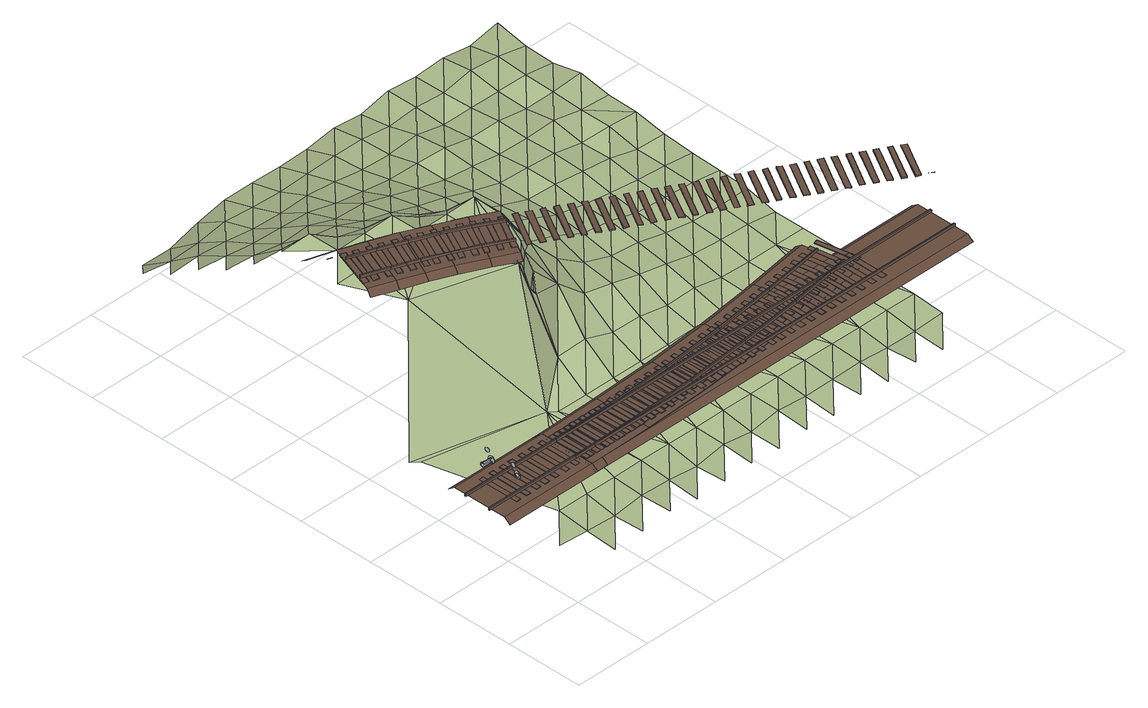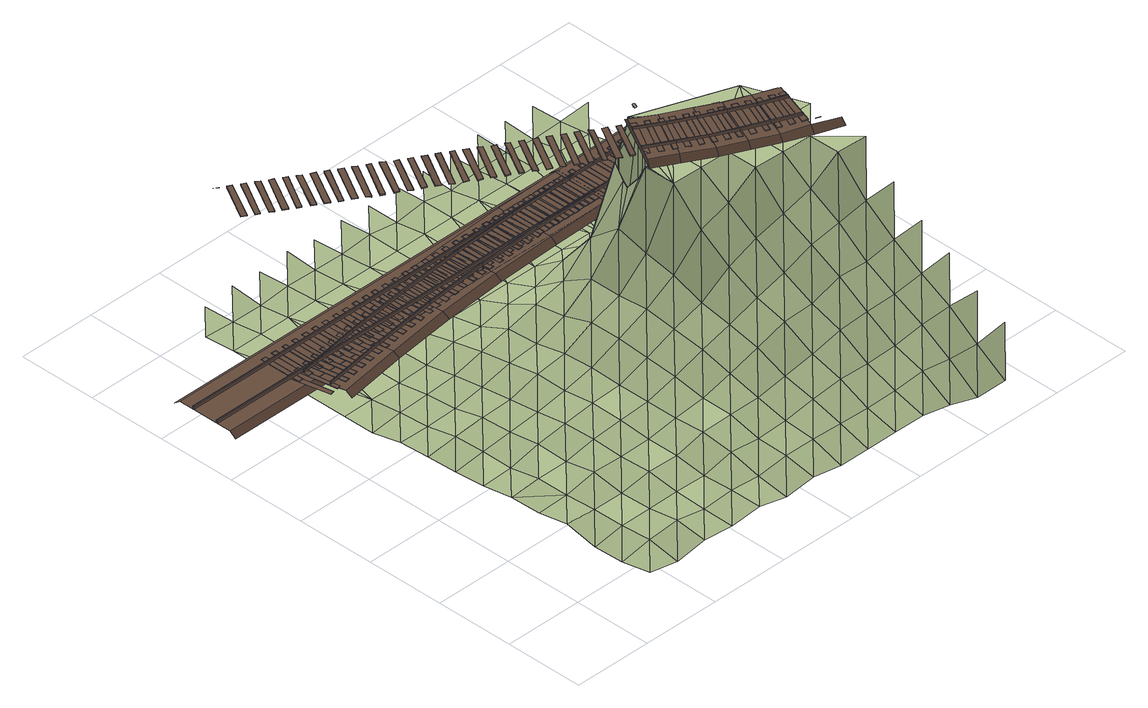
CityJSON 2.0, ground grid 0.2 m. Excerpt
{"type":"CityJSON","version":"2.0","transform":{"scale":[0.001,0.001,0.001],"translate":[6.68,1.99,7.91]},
"CityObjects":{
"object1":{"type":"GenericCityObject","attributes":{"function":"OTHERS"},"geometry":[{"type":"MultiSurface","lod":"3","boundaries":[[[0,1,2,3,4,5,6,7,8,9,10,11]],[[12,13,14,15,16,17,18,19,20,21,22,23]],[[24,25,26]],[[25,27,26]],[[28,25,24]],[[25,29,27]],[[30,31,32,33,34,35,36,37,38,39,40,41]],[[29,42,43,44,45,46,47,48,28,24,26,27]],[[48,25,28]],[[25,42,29]],[[47,25,48]],[[25,43,42]],[[47,46,25]],[[44,43,25]],[[46,45,25]],[[45,44,25]],[[49,50,51,52]],[[53,54,55,56]],[[54,57,58,55]],[[59,49,52,60]],[[61,62,63,64,65,66,67,68,69,70,71,72]],[[73,74,75,76,77,78,79,68,80,81,82,72]],[[57,83,84,58]],[[85,59,60,86]],[[83,87,88,84]],[[87,85,86,88]],[[89,90,91]],[[90,92,91]],[[93,90,89]],[[90,94,92]],[[94,95,96,97,98,99,100,101,93,89,91,92]],[[52,51,102,103,104,56,55,58,84,88,86,60]],[[101,90,93]],[[90,95,94]],[[100,90,101]],[[90,96,95]],[[100,99,90]],[[97,96,90]],[[99,98,90]],[[98,97,90]]]}]},
"terrain1":{"type":"TINRelief","geometry":[{"type":"CompositeSurface","lod":"3","boundaries":[[[105,106,107]],[[108,107,109]],[[110,105,107]],[[108,110,107]],[[111,108,112]],[[113,110,108]],[[114,115,105]],[[114,116,115]],[[113,108,111]],[[117,118,119]],[[114,105,110]],[[119,116,114]],[[120,118,117]],[[121,111,122]],[[123,117,119]],[[124,113,111]],[[114,110,113]],[[125,120,126]],[[127,123,119]],[[126,128,125]],[[121,124,111]],[[129,120,117]],[[130,127,119]],[[131,132,128]],[[129,117,123]],[[124,114,113]],[[133,126,120]],[[134,121,135]],[[130,119,114]],[[131,136,137]],[[129,133,120]],[[126,138,128]],[[139,124,121]],[[140,123,127]],[[141,142,136]],[[138,126,133]],[[134,139,121]],[[143,131,128]],[[144,114,124]],[[130,145,127]],[[145,140,127]],[[146,129,123]],[[139,144,124]],[[147,148,141]],[[138,143,128]],[[149,136,131]],[[146,123,140]],[[150,133,129]],[[151,134,152]],[[153,154,145]],[[130,153,145]],[[154,155,145]],[[147,156,157]],[[158,154,153]],[[154,159,155]],[[154,158,159]],[[160,153,130]],[[149,131,143]],[[161,145,155]],[[162,153,160]],[[160,130,162]],[[163,141,136]],[[164,153,162]],[[162,130,164]],[[146,150,129]],[[153,165,158]],[[159,161,155]],[[166,153,164]],[[130,166,164]],[[167,138,133]],[[168,139,134]],[[139,169,144]],[[165,153,166]],[[170,114,144]],[[130,114,170]],[[145,171,140]],[[172,145,161]],[[149,163,136]],[[173,147,141]],[[174,159,158]],[[167,133,150]],[[151,168,134]],[[166,175,165]],[[176,143,138]],[[170,166,130]],[[174,158,165]],[[171,145,172]],[[161,159,174]],[[177,146,140]],[[175,166,178]],[[169,170,144]],[[163,173,141]],[[179,156,147]],[[176,138,167]],[[166,170,178]],[[175,174,165]],[[180,172,161]],[[181,149,143]],[[182,175,178]],[[171,177,140]],[[183,150,146]],[[184,169,139]],[[185,151,186]],[[161,174,180]],[[179,147,173]],[[168,184,139]],[[187,172,180]],[[176,181,143]],[[188,163,149]],[[177,183,146]],[[180,174,187]],[[189,174,175]],[[175,182,190]],[[191,167,150]],[[192,168,151]],[[189,187,174]],[[193,171,172]],[[172,187,193]],[[188,149,181]],[[182,178,194]],[[190,189,175]],[[195,170,169]],[[196,173,163]],[[197,187,189]],[[191,150,183]],[[192,151,185]],[[178,170,194]],[[190,182,198]],[[199,176,167]],[[193,187,197]],[[200,177,171]],[[184,195,169]],[[188,196,163]],[[201,197,189]],[[194,198,182]],[[202,179,173]],[[197,203,204]],[[199,167,191]],[[205,204,206]],[[197,201,203]],[[193,197,204]],[[190,198,207]],[[190,201,189]],[[204,203,206]],[[208,181,176]],[[193,200,171]],[[193,204,205]],[[203,190,207]],[[190,203,201]],[[209,183,177]],[[210,184,168]],[[211,185,212]],[[202,173,196]],[[194,170,195]],[[192,210,168]],[[199,208,176]],[[213,207,198]],[[206,213,205]],[[214,188,181]],[[203,213,206]],[[200,209,177]],[[207,213,203]],[[215,191,183]],[[216,192,185]],[[198,194,213]],[[217,193,205]],[[208,214,181]],[[218,195,184]],[[219,196,188]],[[215,183,209]],[[211,216,185]],[[220,199,191]],[[217,205,213]],[[221,200,193]],[[218,184,210]],[[214,219,188]],[[222,202,196]],[[194,195,223]],[[215,220,191]],[[224,208,199]],[[221,193,217]],[[225,209,200]],[[226,210,192]],[[227,211,228]],[[219,222,196]],[[223,195,218]],[[226,192,216]],[[213,194,229]],[[224,199,220]],[[230,214,208]],[[221,225,200]],[[231,215,209]],[[232,216,211]],[[223,229,194]],[[233,217,213]],[[224,230,208]],[[234,218,210]],[[235,219,214]],[[231,209,225]],[[227,232,211]],[[236,220,215]],[[233,213,229]],[[237,221,217]],[[232,226,216]],[[226,234,210]],[[235,214,230]],[[238,222,219]],[[239,223,218]],[[236,215,231]],[[240,224,220]],[[233,237,217]],[[241,227,242]],[[243,225,221]],[[235,238,219]],[[239,218,234]],[[244,229,223]],[[236,240,220]],[[245,230,224]],[[243,221,237]],[[246,232,227]],[[247,231,225]],[[248,226,232]],[[244,223,239]],[[249,233,229]],[[240,245,224]],[[250,234,226]],[[251,235,230]],[[246,227,241]],[[243,247,225]],[[252,236,231]],[[244,249,229]],[[246,248,232]],[[253,237,233]],[[250,226,248]],[[245,251,230]],[[254,238,235]],[[255,239,234]],[[252,231,247]],[[256,240,236]],[[253,233,249]],[[257,241,258]],[[259,243,237]],[[254,235,251]],[[250,255,234]],[[260,244,239]],[[256,236,252]],[[245,240,261]],[[253,259,237]],[[262,246,241]],[[263,247,243]],[[264,248,246]],[[260,239,255]],[[265,249,244]],[[256,261,240]],[[266,250,248]],[[267,251,245]],[[257,262,241]],[[263,243,259]],[[268,252,247]],[[260,265,244]],[[262,264,246]],[[269,253,249]],[[264,266,248]],[[267,245,261]],[[270,255,250]],[[271,254,251]],[[263,268,247]],[[272,256,252]],[[269,249,265]],[[273,257,274]],[[275,259,253]],[[270,250,266]],[[267,271,251]],[[276,260,255]],[[272,252,268]],[[277,261,256]],[[275,253,269]],[[278,262,257]],[[279,263,259]],[[280,264,262]],[[270,276,255]],[[281,265,260]],[[277,256,272]],[[282,266,264]],[[283,267,261]],[[278,257,273]],[[275,279,259]],[[284,268,263]],[[281,260,276]],[[278,280,262]],[[285,269,265]],[[280,282,264]],[[277,283,261]],[[286,270,266]],[[287,271,267]],[[284,263,279]],[[288,272,268]],[[281,285,265]],[[289,273,290]],[[291,275,269]],[[286,266,282]],[[287,267,283]],[[292,276,270]],[[284,288,268]],[[293,277,272]],[[291,269,285]],[[294,278,273]],[[295,279,275]],[[292,270,286]],[[296,281,276]],[[278,297,280]],[[293,272,288]],[[297,282,280]],[[298,283,277]],[[289,294,273]],[[295,275,291]],[[299,284,279]],[[292,296,276]],[[300,285,281]],[[293,298,277]],[[301,286,282]],[[302,287,283]],[[295,299,279]],[[303,288,284]],[[300,281,296]],[[304,291,285]],[[305,289,306]],[[297,301,282]],[[302,283,298]],[[307,292,286]],[[308,278,294]],[[303,284,299]],[[308,297,278]],[[309,293,288]],[[300,304,285]],[[310,295,291]],[[311,294,289]],[[307,286,301]],[[312,296,292]],[[303,309,288]],[[313,298,293]],[[310,291,304]],[[305,311,289]],[[314,299,295]],[[312,292,307]],[[315,300,296]],[[313,293,309]],[[316,301,297]],[[311,308,294]],[[317,302,298]],[[310,314,295]],[[318,303,299]],[[312,315,296]],[[319,304,300]],[[308,316,297]],[[313,317,298]],[[320,307,301]],[[318,299,314]],[[321,309,303]],[[319,300,315]],[[322,310,304]],[[316,320,301]],[[323,312,307]],[[321,303,318]],[[324,313,309]],[[322,304,319]],[[311,325,308]],[[326,314,310]],[[320,323,307]],[[327,315,312]],[[321,324,309]],[[328,317,313]],[[329,316,308]],[[322,326,310]],[[330,318,314]],[[327,312,323]],[[331,319,315]],[[328,313,324]],[[329,308,325]],[[332,320,316]],[[326,330,314]],[[333,321,318]],[[327,331,315]],[[334,322,319]],[[329,332,316]],[[335,323,320]],[[333,318,330]],[[336,324,321]],[[331,334,319]],[[326,322,337]],[[332,335,320]],[[338,327,323]],[[333,336,321]],[[339,328,324]],[[337,322,334]],[[340,330,326]],[[335,338,323]],[[341,331,327]],[[336,339,324]],[[337,340,326]],[[342,333,330]],[[341,327,338]],[[343,334,331]],[[340,342,330]],[[344,336,333]],[[343,337,334]],[[341,343,331]],[[342,344,333]],[[345,339,336]],[[346,340,337]],[[337,343,347]],[[345,336,344]],[[346,337,347]],[[348,342,340]],[[346,348,340]],[[349,344,342]],[[348,349,342]],[[350,345,344]],[[349,350,344]]]}]},
"railway1":{"type":"Railway","attributes":{"function":"1855"},"geometry":[{"type":"MultiSurface","lod":"3","boundaries":[[[351,352,353,354]],[[353,355,356,354]],[[352,357,355,353]],[[358,359,360,361]],[[357,362,356,355]],[[363,358,361,364]],[[360,365,364,361]],[[359,366,365,360]],[[367,368,369,370]],[[371,372,373,374]],[[366,363,364,365]],[[375,367,370,376]],[[377,378,379,380]],[[381,380,379,382]],[[382,383,384,381]],[[369,385,376,370]],[[368,386,385,369]],[[387,374,373,388]],[[389,390,391,392]],[[393,394,395,396]],[[397,396,395,398]],[[386,375,376,385]],[[398,399,400,397]],[[401,389,392,402]],[[391,403,402,392]],[[390,404,403,391]],[[405,406,387,388]],[[407,408,409,410]],[[404,401,402,403]],[[411,407,410,412]],[[409,413,412,410]],[[408,414,413,409]],[[415,416,417,418]],[[414,411,412,413]],[[419,415,418,420]],[[417,421,420,418]],[[416,422,421,417]],[[423,424,425,426]],[[422,419,420,421]],[[427,423,426,428]],[[425,429,428,426]],[[424,430,429,425]],[[431,432,433,434]],[[435,436,437,438]],[[439,440,441,442]],[[430,427,428,429]],[[373,388,405,372]],[[443,439,442,444]],[[440,445,446,441]],[[441,447,444,442]],[[440,448,447,441]],[[449,440,441,450]],[[446,451,450,441]],[[452,453,454,455]],[[448,443,444,447]],[[445,456,451,446]],[[457,452,455,458]],[[453,459,460,454]],[[456,449,450,451]],[[454,461,458,455]],[[453,462,461,454]],[[463,453,454,464]],[[460,465,464,454]],[[466,467,468,469]],[[462,457,458,461]],[[459,470,465,460]],[[432,431,471,472]],[[473,466,469,474]],[[467,475,476,468]],[[470,463,464,465]],[[468,477,474,469]],[[478,479,480,481]],[[482,478,481,483]],[[484,482,483,485]],[[467,486,477,468]],[[487,467,468,488]],[[433,432,472,489]],[[476,490,488,468]],[[491,492,493,494]],[[486,473,474,477]],[[475,495,490,476]],[[496,497,498,499]],[[500,496,499,501]],[[502,500,501,503]],[[504,491,494,505]],[[492,506,507,493]],[[495,487,488,490]],[[493,508,505,494]],[[434,433,489,509]],[[492,510,508,493]],[[511,492,493,512]],[[507,513,512,493]],[[514,515,516,517]],[[510,504,505,508]],[[506,518,513,507]],[[519,514,517,520]],[[521,522,523,524]],[[518,511,512,513]],[[516,525,520,517]],[[515,526,525,516]],[[527,521,524,528]],[[523,529,528,524]],[[530,531,532,533]],[[526,519,520,525]],[[522,534,529,523]],[[535,530,533,536]],[[537,538,539,540]],[[532,541,536,533]],[[534,527,528,529]],[[531,542,541,532]],[[543,537,540,544]],[[539,545,544,540]],[[546,547,548,549]],[[542,535,536,541]],[[538,550,545,539]],[[551,546,549,552]],[[553,554,555,556]],[[548,557,552,549]],[[550,543,544,545]],[[547,558,557,548]],[[559,553,556,560]],[[558,551,552,557]],[[561,562,563,564]],[[555,565,560,556]],[[554,566,565,555]],[[567,561,564,568]],[[569,570,571,572]],[[563,573,568,564]],[[566,559,560,565]],[[562,574,573,563]],[[575,569,572,576]],[[574,567,568,573]],[[571,577,576,572]],[[578,579,580,581]],[[570,582,577,571]],[[472,471,583,584]],[[585,578,581,586]],[[587,588,589,590]],[[580,591,586,581]],[[582,575,576,577]],[[481,480,592,593]],[[483,481,593,594]],[[485,483,594,595]],[[579,596,591,580]],[[597,587,590,598]],[[489,472,584,599]],[[596,585,586,591]],[[589,600,598,590]],[[601,602,603,604]],[[588,605,600,589]],[[499,498,606,607]],[[501,499,607,608]],[[503,501,608,609]],[[610,601,604,611]],[[612,613,614,615]],[[603,616,611,604]],[[605,597,598,600]],[[509,489,599,617]],[[602,618,616,603]],[[619,612,615,620]],[[618,610,611,616]],[[614,621,620,615]],[[622,623,624,625]],[[613,626,621,614]],[[627,622,625,628]],[[629,630,631,632]],[[624,633,628,625]],[[626,619,620,621]],[[623,634,633,624]],[[635,629,632,636]],[[634,627,628,633]],[[631,637,636,632]],[[638,639,640,641]],[[630,642,637,631]],[[643,638,641,644]],[[645,646,647,648]],[[640,649,644,641]],[[642,635,636,637]],[[639,650,649,640]],[[651,645,648,652]],[[650,643,644,649]],[[647,653,652,648]],[[654,655,656,657]],[[658,654,657,659]],[[646,660,653,647]],[[656,661,659,657]],[[662,663,664,665]],[[660,651,652,653]],[[655,666,661,656]],[[667,662,665,668]],[[666,658,659,661]],[[664,669,668,665]],[[670,671,672,673]],[[663,674,669,664]],[[675,670,673,676]],[[672,677,676,673]],[[678,679,680,681]],[[674,667,668,669]],[[671,682,677,672]],[[683,678,681,684]],[[682,675,676,677]],[[680,685,684,681]],[[686,687,688,689]],[[679,690,685,680]],[[584,583,691,692]],[[693,686,689,694]],[[688,695,694,689]],[[696,697,698,699]],[[593,592,700,701]],[[594,593,701,702]],[[595,594,702,703]],[[690,683,684,685]],[[687,704,695,688]],[[599,584,692,705]],[[706,696,699,707]],[[704,693,694,695]],[[698,708,707,699]],[[607,606,709,710]],[[608,607,710,711]],[[609,608,711,712]],[[713,714,715,716]],[[697,717,708,698]],[[718,713,716,719]],[[617,599,705,720]],[[721,722,723,724]],[[715,725,719,716]],[[717,706,707,708]],[[714,726,725,715]],[[727,721,724,728]],[[726,718,719,725]],[[723,729,728,724]],[[730,731,732,733]],[[722,734,729,723]],[[735,730,733,736]],[[737,738,739,740]],[[732,741,736,733]],[[734,727,728,729]],[[731,742,741,732]],[[743,737,740,744]],[[742,735,736,741]],[[739,745,744,740]],[[746,747,748,749]],[[738,750,745,739]],[[751,746,749,752]],[[753,754,755,756]],[[748,757,752,749]],[[750,743,744,745]],[[747,758,757,748]],[[759,753,756,760]],[[758,751,752,757]],[[438,761,762,435]],[[755,763,760,756]],[[764,765,766,767]],[[754,768,763,755]],[[769,764,767,770]],[[771,772,773,774]],[[775,776,771,774]],[[777,776,775,778]],[[766,779,770,767]],[[780,781,782,783]],[[768,759,760,763]],[[765,784,779,766]],[[784,769,770,779]],[[762,785,436,435]],[[786,780,783,787]],[[788,789,790,791]],[[792,788,791,793]],[[794,792,793,795]],[[782,796,787,783]],[[797,798,799,800]],[[781,801,796,782]],[[802,797,800,803]],[[804,805,806,807]],[[799,808,803,800]],[[785,809,437,436]],[[801,786,787,796]],[[798,810,808,799]],[[811,804,807,812]],[[810,802,803,808]],[[806,813,812,807]],[[805,814,813,806]],[[815,816,817,818]],[[692,691,819,820]],[[821,815,818,822]],[[823,824,825,826]],[[814,811,812,813]],[[817,827,822,818]],[[701,700,828,829]],[[702,701,829,830]],[[703,702,830,831]],[[832,823,826,833]],[[816,834,827,817]],[[705,692,820,835]],[[834,821,822,827]],[[825,836,833,826]],[[710,709,837,838]],[[711,710,838,839]],[[712,711,839,840]],[[824,841,836,825]],[[842,843,844,845]],[[720,705,835,846]],[[847,842,845,848]],[[849,850,851,852]],[[841,832,833,836]],[[844,853,848,845]],[[854,849,852,855]],[[843,856,853,844]],[[856,847,848,853]],[[851,857,855,852]],[[850,858,857,851]],[[859,860,861,862]],[[863,864,865,866]],[[867,859,862,868]],[[858,854,855,857]],[[861,869,868,862]],[[870,863,866,871]],[[860,872,869,861]],[[872,867,868,869]],[[865,873,871,866]],[[864,874,873,865]],[[875,876,877,878]],[[879,880,881,882]],[[883,875,878,884]],[[874,870,871,873]],[[877,885,884,878]],[[886,879,882,887]],[[876,888,885,877]],[[888,883,884,885]],[[881,889,887,882]],[[880,890,889,881]],[[891,892,893,894]],[[895,891,894,896]],[[897,898,899,900]],[[890,886,887,889]],[[893,901,896,894]],[[892,902,901,893]],[[903,897,900,904]],[[902,895,896,901]],[[899,905,904,900]],[[898,906,905,899]],[[907,908,909,910]],[[911,907,910,912]],[[913,914,915,916]],[[906,903,904,905]],[[909,917,912,910]],[[918,913,916,919]],[[908,920,917,909]],[[920,911,912,917]],[[915,921,919,916]],[[914,922,921,915]],[[923,924,925,926]],[[927,923,926,928]],[[820,819,929,930]],[[931,932,933,934]],[[922,918,919,921]],[[829,828,935,936]],[[830,829,936,937]],[[925,938,928,926]],[[831,830,937,939]],[[835,820,930,940]],[[941,931,934,942]],[[924,943,938,925]],[[943,927,928,938]],[[838,837,944,945]],[[839,838,945,946]],[[840,839,946,947]],[[933,948,942,934]],[[932,949,948,933]],[[846,835,940,950]],[[951,952,953,954]],[[955,956,957,958]],[[959,955,958,960]],[[949,941,942,948]],[[957,961,960,958]],[[962,951,954,963]],[[956,964,961,957]],[[964,959,960,961]],[[953,965,963,954]],[[952,966,965,953]],[[967,968,969,970]],[[971,972,973,974]],[[975,971,974,976]],[[966,962,963,965]],[[973,977,976,974]],[[978,967,970,979]],[[972,980,977,973]],[[980,975,976,977]],[[969,981,979,970]],[[968,982,981,969]],[[983,984,985,986]],[[987,988,989,990]],[[991,987,990,992]],[[982,978,979,981]],[[989,993,992,990]],[[994,983,986,995]],[[988,996,993,989]],[[996,991,992,993]],[[985,997,995,986]],[[984,998,997,985]],[[999,1000,1001,1002]],[[1000,1003,1004,1001]],[[998,994,995,997]],[[1004,1005,1002,1001]],[[1006,999,1002,1005]],[[1003,1006,1005,1004]]]}]},
"railway2":{"type":"Railway","attributes":{"function":"1855"},"geometry":[{"type":"MultiSurface","lod":"3","boundaries":[[[1007,1008,1009,1010]],[[1011,1012,1013,1014]],[[1015,1016,1017,1018]],[[1019,1020,1018,1017]],[[1021,1022,1023,1024]],[[1025,1021,1024,1026]],[[1027,1025,1026,1028]],[[1029,1030,1020,1019]],[[1031,1032,1033,1034]],[[1035,1036,1037,1038]],[[1039,1040,1041,1042]],[[1043,1011,1014,1044]],[[1013,1045,1044,1014]],[[1041,1007,1010,1046]],[[1010,1009,1047,1048]],[[1012,1049,1045,1013]],[[1050,1051,1052,1053]],[[1030,1015,1018,1020]],[[1054,1035,1038,1055]],[[1056,1057,1058,1059]],[[1037,1060,1055,1038]],[[1061,1056,1059,1062]],[[1063,1061,1062,1064]],[[1036,1065,1060,1037]],[[1066,1067,1068,1069]],[[1049,1043,1044,1045]],[[1024,1023,1070,1071]],[[1026,1024,1071,1072]],[[1028,1026,1072,1073]],[[1074,1050,1053,1075]],[[1052,1076,1075,1053]],[[1051,1077,1076,1052]],[[1042,1041,1046,1078]],[[1048,1047,1079,1080]],[[1081,1082,1083,1084]],[[1046,1010,1048,1085]],[[1065,1054,1055,1060]],[[1086,1066,1069,1087]],[[1068,1088,1087,1069]],[[1067,1089,1088,1068]],[[1090,1091,1092,1093]],[[1059,1058,1094,1095]],[[1077,1074,1075,1076]],[[1062,1059,1095,1096]],[[1064,1062,1096,1097]],[[1098,1081,1084,1099]],[[1071,1070,1100,1101]],[[1072,1071,1101,1102]],[[1073,1072,1102,1103]],[[1083,1104,1099,1084]],[[1082,1105,1104,1083]],[[1106,1107,1108,1109]],[[1089,1086,1087,1088]],[[1080,1079,1110,1111]],[[1112,1090,1093,1113]],[[1085,1048,1080,1114]],[[1078,1046,1085,1115]],[[1092,1116,1113,1093]],[[1117,1118,1119,1120]],[[1091,1121,1116,1092]],[[1105,1098,1099,1104]],[[1122,1106,1109,1123]],[[1108,1124,1123,1109]],[[1095,1094,1125,1126]],[[1096,1095,1126,1127]],[[1128,1129,1130,1131]],[[1097,1096,1127,1132]],[[1107,1133,1124,1108]],[[1101,1100,1134,1135]],[[1102,1101,1135,1136]],[[1103,1102,1136,1137]],[[1121,1112,1113,1116]],[[1138,1117,1120,1139]],[[1119,1140,1139,1120]],[[1141,1142,1143,1144]],[[1118,1145,1140,1119]],[[1111,1110,1146,1147]],[[1114,1080,1111,1148]],[[1115,1085,1114,1149]],[[1133,1122,1123,1124]],[[1150,1128,1131,1151]],[[1130,1152,1151,1131]],[[1153,1154,1155,1156]],[[1129,1157,1152,1130]],[[1126,1125,1158,1159]],[[1127,1126,1159,1160]],[[1135,1134,1161,1162]],[[1132,1127,1160,1163]],[[1164,1141,1144,1165]],[[1136,1135,1162,1166]],[[1145,1138,1139,1140]],[[1137,1136,1166,1167]],[[1143,1168,1165,1144]],[[1169,1170,1171,1172]],[[1142,1173,1168,1143]],[[1174,1153,1156,1175]],[[1157,1150,1151,1152]],[[1155,1176,1175,1156]],[[1148,1111,1147,1177]],[[1178,1179,1180,1181]],[[1154,1182,1176,1155]],[[1149,1114,1148,1183]],[[1184,1169,1172,1185]],[[1173,1164,1165,1168]],[[1171,1186,1185,1172]],[[1159,1158,1187,1188]],[[1189,1190,1191,1192]],[[1160,1159,1188,1193]],[[1147,1146,1194,1177]],[[1170,1195,1186,1171]],[[1163,1160,1193,1196]],[[1197,1178,1181,1198]],[[1182,1174,1175,1176]],[[1180,1199,1198,1181]],[[1197,1200,1179,1178]],[[1201,1202,1203,1204]],[[1179,1200,1199,1180]],[[1205,1189,1192,1206]],[[1183,1148,1177,1194]],[[1195,1184,1185,1186]],[[1191,1207,1206,1192]],[[1205,1208,1190,1189]],[[1209,1210,1211,1212]],[[1190,1208,1207,1191]],[[1213,1201,1204,1214]],[[1200,1197,1198,1199]],[[1213,1215,1202,1201]],[[1203,1216,1214,1204]],[[1217,1218,1219,1220]],[[1202,1215,1216,1203]],[[1221,1209,1212,1222]],[[1208,1205,1206,1207]],[[1211,1223,1222,1212]],[[1221,1224,1210,1209]],[[1225,1226,1227,1228]],[[1210,1224,1223,1211]],[[1229,1217,1220,1230]],[[1215,1213,1214,1216]],[[1219,1231,1230,1220]],[[1229,1232,1218,1217]],[[1233,1234,1235,1236]],[[1218,1232,1231,1219]],[[1237,1225,1228,1238]],[[1224,1221,1222,1223]],[[1237,1239,1226,1225]],[[1227,1240,1238,1228]],[[1241,1242,1243,1244]],[[1226,1239,1240,1227]],[[1245,1233,1236,1246]],[[1232,1229,1230,1231]],[[1245,1247,1234,1233]],[[1235,1248,1246,1236]],[[1249,1250,1251,1252]],[[1234,1247,1248,1235]],[[1253,1241,1244,1254]],[[1239,1237,1238,1240]],[[1253,1255,1242,1241]],[[1243,1256,1254,1244]],[[1257,1258,1259,1260]],[[1242,1255,1256,1243]],[[1261,1249,1252,1262]],[[1247,1245,1246,1248]],[[1261,1263,1250,1249]],[[1251,1264,1262,1252]],[[1265,1266,1267,1268]],[[1250,1263,1264,1251]],[[1269,1257,1260,1270]],[[1255,1253,1254,1256]],[[1269,1271,1258,1257]],[[1259,1272,1270,1260]],[[1273,1274,1275,1276]],[[1258,1271,1272,1259]],[[1277,1265,1268,1278]],[[1263,1261,1262,1264]],[[1267,1279,1278,1268]],[[1277,1280,1266,1265]],[[1281,1282,1283,1284]],[[1266,1280,1279,1267]],[[1285,1273,1276,1286]],[[1271,1269,1270,1272]],[[1275,1287,1286,1276]],[[1285,1288,1274,1273]],[[1289,1290,1291,1292]],[[1274,1288,1287,1275]],[[1293,1281,1284,1294]],[[1280,1277,1278,1279]],[[1283,1295,1294,1284]],[[1293,1296,1282,1281]],[[1297,1298,1299,1300]],[[1282,1296,1295,1283]],[[1301,1289,1292,1302]],[[1288,1285,1286,1287]],[[1291,1303,1302,1292]],[[1301,1304,1290,1289]],[[1305,1306,1307,1308]],[[1290,1304,1303,1291]],[[1309,1297,1300,1310]],[[1296,1293,1294,1295]],[[1309,1311,1298,1297]],[[1299,1312,1310,1300]],[[1313,1314,1315,1316]],[[1298,1311,1312,1299]],[[1317,1305,1308,1318]],[[1304,1301,1302,1303]],[[1317,1319,1306,1305]],[[1307,1320,1318,1308]],[[1321,1322,1323,1324]],[[1306,1319,1320,1307]],[[1325,1313,1316,1326]],[[1311,1309,1310,1312]],[[1315,1327,1326,1316]],[[1325,1328,1314,1313]],[[1329,1330,1331,1332]],[[1314,1328,1327,1315]],[[1333,1321,1324,1334]],[[1319,1317,1318,1320]],[[1333,1335,1322,1321]],[[1323,1336,1334,1324]],[[1337,1338,1339,1340]],[[1322,1335,1336,1323]],[[1341,1329,1332,1342]],[[1328,1325,1326,1327]],[[1341,1343,1330,1329]],[[1331,1344,1342,1332]],[[1345,1346,1347,1348]],[[1330,1343,1344,1331]],[[1349,1337,1340,1350]],[[1335,1333,1334,1336]],[[1349,1351,1338,1337]],[[1339,1352,1350,1340]],[[1353,1354,1355,1356]],[[1338,1351,1352,1339]],[[1357,1345,1348,1358]],[[1343,1341,1342,1344]],[[1347,1359,1358,1348]],[[1357,1360,1346,1345]],[[1361,1362,1363,1364]],[[1346,1360,1359,1347]],[[1365,1353,1356,1366]],[[1351,1349,1350,1352]],[[1355,1367,1366,1356]],[[1365,1368,1354,1353]],[[1369,1370,1371,1372]],[[1354,1368,1367,1355]],[[1373,1361,1364,1374]],[[1360,1357,1358,1359]],[[1363,1375,1374,1364]],[[1373,1376,1362,1361]],[[1377,1378,1379,1380]],[[1362,1376,1375,1363]],[[1381,1369,1372,1382]],[[1368,1365,1366,1367]],[[1371,1383,1382,1372]],[[1381,1384,1370,1369]],[[1385,1386,1387,1388]],[[1370,1384,1383,1371]],[[1389,1377,1380,1390]],[[1376,1373,1374,1375]],[[1389,1391,1378,1377]],[[1379,1392,1390,1380]],[[1393,1394,1395,1396]],[[1378,1391,1392,1379]],[[1397,1385,1388,1398]],[[1384,1381,1382,1383]],[[1397,1399,1386,1385]],[[1387,1400,1398,1388]],[[1401,1402,1403,1404]],[[1386,1399,1400,1387]],[[1405,1393,1396,1406]],[[1391,1389,1390,1392]],[[1395,1407,1406,1396]],[[1405,1408,1394,1393]],[[1409,1410,1411,1412]],[[1394,1408,1407,1395]],[[1413,1401,1404,1414]],[[1399,1397,1398,1400]],[[1413,1415,1402,1401]],[[1403,1416,1414,1404]],[[1417,1418,1419,1420]],[[1402,1415,1416,1403]],[[1421,1409,1412,1422]],[[1408,1405,1406,1407]],[[1411,1423,1422,1412]],[[1421,1424,1410,1409]],[[1410,1424,1423,1411]],[[1415,1413,1414,1416]]]}]}
},
"vertices":[
[75,259,191],[75,255,189],[75,254,188],[75,252,185],[75,254,182],[75,255,180],[75,259,179],[75,261,180],[75,263,182],[75,264,185],[75,263,188],[75,261,189],[75,259,189],[75,256,189],[75,255,186],[75,255,185],[75,255,183],[75,256,182],[75,259,180],[75,260,182],[75,263,183],[75,263,185],[75,263,186],[75,260,189],[87,251,148],[89,259,153],[87,250,153],[87,251,157],[87,254,145],[87,254,161],[87,259,157],[87,256,157],[87,255,154],[87,255,153],[87,255,151],[87,256,148],[87,259,148],[87,260,148],[87,263,151],[87,263,153],[87,263,154],[87,260,157],[87,259,163],[87,263,161],[87,267,157],[87,267,153],[87,267,148],[87,263,145],[87,259,144],[62,333,159],[62,331,157],[87,332,157],[87,333,157],[62,331,148],[62,333,147],[87,333,148],[87,332,148],[62,336,148],[87,336,148],[62,336,157],[87,336,157],[75,333,191],[75,331,189],[75,328,188],[75,328,185],[75,328,182],[75,331,180],[75,333,179],[75,336,180],[75,339,182],[75,340,185],[75,339,188],[75,336,189],[75,333,189],[75,332,189],[75,331,186],[75,329,185],[75,331,183],[75,332,180],[75,333,180],[75,337,183],[75,337,185],[75,337,186],[62,339,150],[87,337,151],[62,339,156],[87,337,154],[62,340,153],[87,339,153],[87,325,148],[89,333,153],[87,324,153],[87,325,157],[87,328,145],[87,328,161],[87,333,163],[87,339,161],[87,341,157],[87,343,153],[87,341,148],[87,339,145],[87,333,144],[87,329,154],[87,329,153],[87,329,151],
[120,170,90],[40,90,86],[120,90,80],[200,90,76],[120,9,75],[200,170,90],[280,90,86],[200,9,80],[280,170,90],[342,425,90],[40,489,90],[21,505,90],[120,730,423],[40,730,420],[101,586,423],[120,809,422],[360,90,82],[280,9,88],[200,730,423],[360,170,90],[40,889,420],[120,889,422],[200,650,425],[120,970,340],[200,809,423],[342,505,430],[120,1050,282],[40,970,345],[200,889,371],[440,90,74],[360,9,77],[120,1130,238],[40,1050,288],[200,970,327],[440,170,90],[280,730,426],[120,1210,196],[40,1130,247],[200,1050,269],[360,409,90],[280,650,426],[280,809,426],[120,1289,140],[40,1210,192],[200,1130,228],[280,889,350],[520,90,88],[440,9,80],[335,523,429],[332,538,429],[329,550,429],[120,1369,88],[40,1289,153],[338,526,8],[331,553,8],[348,515,429],[353,591,427],[351,514,423],[200,1210,191],[357,511,414],[373,505,8],[371,504,353],[280,970,314],[520,170,90],[440,409,90],[440,489,145],[360,730,427],[360,650,427],[200,1289,145],[390,656,10],[400,513,8],[280,1050,273],[360,809,379],[399,511,317],[200,1369,88],[386,650,427],[280,1130,225],[409,530,361],[360,889,330],[520,409,90],[600,90,77],[520,9,83],[389,655,427],[280,1210,180],[418,663,10],[460,617,10],[360,970,284],[600,170,90],[440,730,429],[520,570,249],[520,489,148],[280,1289,157],[416,662,427],[443,587,363],[360,1050,247],[440,809,353],[453,643,10],[280,1369,112],[451,642,404],[437,650,429],[440,650,429],[438,648,429],[459,614,368],[360,1130,221],[440,889,300],[600,409,90],[680,90,90],[600,9,77],[520,650,314],[360,1210,177],[440,970,263],[680,170,90],[520,730,294],[600,489,122],[360,1289,150],[440,1050,244],[520,809,279],[360,1369,127],[600,570,180],[440,1130,202],[520,889,250],[680,409,90],[760,90,82],[680,9,83],[600,650,228],[440,1210,180],[520,970,237],[760,170,90],[600,730,228],[680,489,121],[440,1289,148],[520,1050,220],[600,809,234],[440,1369,128],[680,570,163],[520,1130,189],[839,90,84],[760,9,76],[600,889,225],[680,650,175],[520,1210,172],[839,170,90],[600,970,215],[760,409,90],[680,730,201],[760,489,106],[520,1289,151],[600,1050,196],[680,809,202],[520,1369,127],[760,570,143],[600,1130,177],[919,90,86],[839,9,88],[680,889,195],[760,650,148],[600,1210,160],[919,170,90],[680,970,189],[839,409,90],[760,730,164],[839,489,109],[600,1289,154],[680,1050,176],[760,809,170],[839,570,128],[600,1369,128],[680,1130,176],[999,90,79],[919,9,79],[760,889,167],[839,650,140],[680,1210,156],[999,170,90],[760,970,167],[919,409,90],[839,730,154],[919,489,93],[680,1289,154],[760,1050,167],[839,809,153],[919,570,109],[680,1369,141],[760,1130,173],[1079,90,79],[999,9,86],[839,889,164],[919,650,122],[760,1210,164],[1079,170,90],[839,970,163],[919,730,132],[999,489,90],[760,1289,144],[839,1050,156],[919,809,141],[999,570,103],[760,1369,132],[839,1130,156],[919,889,154],[1159,90,83],[1079,9,75],[999,650,109],[1079,489,90],[839,1210,147],[919,970,157],[1159,170,90],[999,730,128],[839,1289,151],[919,1050,154],[999,809,132],[1079,570,100],[839,1369,151],[919,1130,157],[999,889,144],[1079,650,106],[919,1210,148],[999,970,141],[1079,730,122],[919,1289,145],[1159,489,90],[999,1050,157],[1079,809,125],[919,1369,144],[1159,570,90],[999,1130,145],[1079,889,125],[1159,650,108],[999,1210,147],[1079,970,141],[1159,730,112],[999,1289,160],[1079,1050,141],[1159,809,115],[999,1369,150],[1079,1130,145],[1159,889,122],[1079,1210,147],[1159,970,135],[1079,1289,153],[1079,1369,138],[1159,1130,151],[1159,1050,137],[1159,1210,135],[1159,1289,137],[1159,1369,153],
[69,243,102],[81,243,102],[81,243,103],[69,243,103],[81,351,103],[69,351,103],[81,351,102],[98,243,102],[110,243,102],[110,243,103],[98,243,103],[69,351,102],[98,351,102],[98,351,103],[110,351,103],[110,351,102],[127,243,102],[140,243,102],[140,243,103],[127,243,103],[14,208,90],[271,208,90],[271,224,102],[14,224,102],[127,351,102],[127,351,103],[8,260,103],[271,260,103],[271,260,109],[8,260,109],[8,264,109],[271,264,109],[271,264,103],[8,264,103],[140,351,103],[140,351,102],[14,368,102],[271,368,102],[153,243,102],[166,243,102],[166,243,103],[153,243,103],[8,328,103],[271,328,103],[271,328,109],[8,328,109],[8,332,109],[271,332,109],[271,332,103],[8,332,103],[153,351,102],[153,351,103],[166,351,103],[166,351,102],[271,384,90],[14,384,90],[183,243,102],[194,243,102],[194,243,103],[183,243,103],[183,351,102],[183,351,103],[194,351,103],[194,351,102],[213,243,102],[225,243,102],[225,243,103],[213,243,103],[213,351,102],[213,351,103],[225,351,103],[225,351,102],[242,243,102],[254,243,102],[254,243,103],[242,243,103],[242,351,102],[242,351,103],[254,351,103],[254,351,102],[265,208,90],[265,224,102],[262,368,102],[262,384,90],[264,224,102],[264,368,102],[264,384,90],[264,208,90],[274,243,102],[286,243,102],[286,243,103],[274,243,103],[271,351,102],[271,351,103],[297,243,102],[297,243,103],[284,351,103],[284,351,102],[286,351,102],[286,351,103],[297,351,103],[303,243,102],[316,243,102],[316,243,103],[303,243,103],[297,351,102],[302,351,102],[302,351,103],[328,243,102],[328,243,103],[313,351,103],[313,351,102],[316,351,102],[316,351,103],[328,351,103],[332,243,102],[345,243,102],[345,243,103],[332,243,103],[328,351,102],[441,211,90],[441,227,102],[332,352,102],[332,352,103],[357,243,102],[357,243,103],[344,352,103],[259,259,109],[259,259,103],[440,263,103],[440,263,109],[258,263,109],[440,267,109],[258,263,103],[440,267,103],[344,352,102],[345,351,102],[345,351,103],[435,372,102],[357,351,103],[363,243,102],[374,243,102],[374,243,103],[363,243,103],[357,351,102],[257,328,109],[257,328,103],[438,332,103],[438,332,109],[257,332,109],[438,336,109],[257,332,103],[438,336,103],[361,352,102],[361,352,103],[387,243,102],[387,243,103],[373,352,103],[435,388,90],[373,352,102],[374,351,102],[374,351,103],[387,351,103],[393,244,102],[405,244,102],[405,244,103],[393,244,103],[387,351,102],[390,352,102],[390,352,103],[405,243,102],[417,243,102],[417,243,103],[405,243,103],[403,352,103],[403,352,102],[405,351,102],[405,351,103],[417,351,103],[422,244,102],[434,244,102],[434,244,103],[422,244,103],[417,351,102],[419,352,102],[419,352,103],[434,243,102],[446,243,102],[446,243,103],[434,243,103],[432,352,103],[432,352,102],[434,351,102],[434,351,103],[446,351,103],[450,246,102],[462,247,102],[462,247,103],[450,246,103],[446,351,102],[444,353,102],[444,353,103],[464,243,102],[476,243,102],[476,243,103],[464,243,103],[456,355,103],[456,355,102],[464,351,102],[464,351,103],[479,247,102],[491,247,102],[491,247,103],[479,247,103],[476,351,103],[476,351,102],[473,355,102],[473,355,103],[493,243,102],[505,243,102],[505,243,103],[493,243,103],[486,356,103],[486,356,102],[493,351,102],[493,351,103],[505,351,103],[509,248,102],[521,250,102],[521,250,103],[509,248,103],[505,351,102],[616,220,90],[614,236,102],[502,356,102],[502,356,103],[523,243,102],[534,243,102],[534,243,103],[523,243,103],[515,357,103],[611,272,103],[611,272,109],[611,276,109],[611,276,103],[515,357,102],[523,351,102],[523,351,103],[605,380,102],[534,351,103],[537,251,102],[550,251,102],[550,251,103],[537,251,103],[534,351,102],[607,340,103],[607,340,109],[607,344,109],[607,344,103],[533,359,102],[533,359,103],[553,243,102],[565,243,102],[565,243,103],[553,243,103],[544,359,103],[604,396,90],[544,359,102],[553,351,102],[553,351,103],[565,351,103],[568,251,102],[579,252,102],[579,252,103],[568,251,103],[565,351,102],[562,360,102],[562,360,103],[582,243,102],[594,243,102],[594,243,103],[582,243,103],[573,360,103],[573,360,102],[582,351,102],[582,351,103],[594,351,103],[598,254,102],[610,254,102],[610,254,103],[598,254,103],[594,351,102],[592,361,102],[592,361,103],[611,243,102],[624,243,102],[624,243,103],[611,243,103],[604,361,103],[604,361,102],[611,351,102],[611,351,103],[624,351,103],[624,255,102],[637,256,102],[637,256,103],[624,255,103],[616,363,102],[616,363,103],[624,351,102],[627,364,103],[640,243,102],[653,243,102],[653,243,103],[640,243,103],[627,364,102],[640,351,102],[640,351,103],[653,351,103],[653,258,102],[666,259,102],[666,259,103],[653,258,103],[653,351,102],[645,365,102],[645,365,103],[656,367,103],[671,243,102],[683,243,102],[683,243,103],[671,243,103],[656,367,102],[671,351,102],[671,351,103],[683,351,103],[684,260,102],[696,261,102],[696,261,103],[684,260,103],[683,351,102],[789,235,90],[787,251,102],[675,368,102],[675,368,103],[685,368,103],[701,243,102],[713,243,102],[713,243,103],[701,243,103],[784,288,103],[784,288,109],[783,292,109],[783,292,103],[685,368,102],[773,394,102],[701,351,102],[701,351,103],[713,351,103],[777,355,103],[777,355,109],[776,359,109],[776,359,103],[713,263,102],[725,263,102],[725,263,103],[713,263,103],[713,351,102],[704,371,102],[704,371,103],[771,410,90],[730,243,102],[742,243,102],[742,243,103],[730,243,103],[716,372,103],[716,372,102],[730,351,102],[730,351,103],[742,351,103],[743,265,102],[755,267,102],[755,267,103],[743,265,103],[742,351,102],[733,373,102],[733,373,103],[760,243,102],[771,243,102],[771,243,103],[760,243,103],[745,375,103],[745,375,102],[760,351,102],[760,351,103],[771,351,103],[771,268,102],[784,269,102],[784,269,103],[771,268,103],[771,351,102],[762,376,102],[762,376,103],[789,243,102],[800,243,102],[800,243,103],[789,243,103],[775,376,103],[775,376,102],[789,351,102],[789,351,103],[1371,208,90],[1371,224,102],[800,351,103],[800,271,102],[812,272,102],[812,272,103],[800,271,103],[800,351,102],[787,379,102],[787,379,103],[258,260,109],[258,260,103],[1371,260,103],[1371,260,109],[1371,264,109],[258,264,109],[258,264,103],[1371,264,103],[797,380,103],[819,243,102],[831,243,102],[831,243,103],[819,243,103],[797,380,102],[1371,368,102],[819,351,102],[819,351,103],[258,328,109],[258,328,103],[1371,328,103],[1371,328,109],[258,332,109],[1371,332,109],[258,332,103],[1371,332,103],[831,351,103],[829,275,102],[841,276,102],[841,276,103],[829,275,103],[831,351,102],[816,381,102],[816,381,103],[845,243,102],[857,243,102],[857,243,103],[845,243,103],[828,384,103],[1371,384,90],[828,384,102],[845,351,102],[845,351,103],[857,351,103],[857,351,102],[858,279,102],[870,280,102],[870,280,103],[858,279,103],[962,256,90],[960,272,102],[845,385,102],[845,385,103],[874,243,102],[886,243,102],[886,243,103],[874,243,103],[857,386,103],[954,308,103],[954,308,109],[954,312,109],[954,312,103],[874,351,102],[874,351,103],[857,386,102],[940,416,102],[886,351,103],[944,376,103],[944,376,109],[944,380,109],[944,380,103],[886,351,102],[887,281,102],[900,284,102],[900,284,103],[887,281,103],[938,430,90],[874,388,102],[874,388,103],[903,243,102],[916,243,102],[916,243,103],[903,243,103],[887,390,103],[903,351,102],[903,351,103],[887,390,102],[916,351,103],[916,351,102],[917,285,102],[928,287,102],[928,287,103],[917,285,103],[933,243,102],[944,243,102],[944,243,103],[933,243,103],[903,392,102],[903,392,103],[916,394,103],[933,351,102],[933,351,103],[916,394,102],[944,351,103],[944,351,102],[947,288,102],[959,291,102],[959,291,103],[947,288,103],[963,243,102],[975,243,102],[975,243,103],[963,243,103],[933,397,102],[933,397,103],[944,397,103],[963,351,102],[963,351,103],[944,397,102],[975,351,103],[975,351,102],[973,292,102],[986,295,102],[986,295,103],[973,292,103],[957,400,102],[957,400,103],[993,243,102],[1005,243,102],[1005,243,103],[993,243,103],[969,401,103],[969,401,102],[993,351,102],[993,351,103],[1005,351,103],[1005,351,102],[1002,297,102],[1015,300,102],[1015,300,103],[1002,297,103],[986,405,102],[986,405,103],[1021,243,102],[1034,243,102],[1034,243,103],[1021,243,103],[998,406,103],[1021,351,102],[1021,351,103],[998,406,102],[1034,351,103],[1034,351,102],[1031,303,102],[1044,304,102],[1044,304,103],[1031,303,103],[1015,409,102],[1015,409,103],[1134,284,90],[1130,300,102],[1052,243,102],[1063,243,102],[1063,243,103],[1052,243,103],[1124,336,103],[1124,336,109],[1124,339,109],[1027,410,103],[1124,339,103],[1105,441,102],[1052,351,102],[1052,351,103],[1027,410,102],[1113,402,103],[1113,402,109],[1113,405,109],[1113,405,103],[1063,351,103],[1063,351,102],[1104,457,90],[1081,243,102],[1092,243,102],[1092,243,103],[1081,243,103],[1062,307,102],[1073,308,102],[1073,308,103],[1062,307,103],[1044,413,102],[1044,413,103],[1056,416,103],[1081,351,102],[1081,351,103],[1056,416,102],[1092,351,103],[1092,351,102],[1111,243,102],[1123,243,102],[1123,243,103],[1111,243,103],[1091,312,102],[1103,313,102],[1103,313,103],[1091,312,103],[1073,418,102],[1073,418,103],[1085,420,103],[1111,351,102],[1111,351,103],[1085,420,102],[1123,351,103],[1123,351,102],[1140,243,102],[1153,243,102],[1153,243,103],[1140,243,103],[1120,316,102],[1132,317,102],[1132,317,103],[1120,316,103],[1103,422,102],[1103,422,103],[1114,425,103],[1140,351,102],[1140,351,103],[1114,425,102],[1153,351,103],[1153,351,102],[1126,426,102],[1146,320,102],[1146,320,103],[1126,426,103],[1159,324,102],[1159,324,103],[1137,429,103],[1137,429,102],
[57,662,435],[52,647,423],[111,623,423],[118,638,436],[85,670,435],[98,666,436],[98,666,438],[85,670,436],[98,781,436],[63,679,435],[63,679,436],[98,781,438],[76,675,436],[111,777,438],[72,695,443],[72,695,436],[135,671,438],[135,671,443],[73,699,443],[136,675,443],[73,699,436],[136,675,438],[76,675,435],[111,777,436],[82,787,435],[71,791,435],[71,791,436],[82,787,436],[114,659,436],[124,655,436],[124,655,438],[114,659,438],[44,836,422],[40,820,433],[105,797,436],[111,813,423],[124,771,436],[124,771,438],[136,767,438],[172,773,436],[172,598,425],[178,614,436],[136,767,436],[136,651,436],[146,646,436],[146,646,439],[136,651,438],[153,760,436],[153,760,439],[95,759,443],[95,759,438],[159,734,439],[159,734,445],[164,756,439],[97,763,443],[162,738,445],[97,763,438],[162,738,439],[164,756,436],[162,639,436],[174,634,436],[174,634,439],[162,639,439],[196,644,439],[196,644,446],[198,648,446],[198,648,439],[178,750,436],[178,750,439],[188,746,439],[188,746,436],[178,788,425],[230,571,427],[236,586,439],[191,627,438],[201,622,438],[201,622,439],[191,627,439],[236,746,439],[206,739,438],[204,739,439],[217,734,439],[217,734,438],[212,618,438],[223,613,438],[223,613,439],[212,618,439],[223,707,439],[223,707,446],[225,711,446],[226,711,439],[233,727,438],[233,727,439],[257,617,441],[257,617,446],[258,619,446],[259,619,441],[244,723,441],[244,723,439],[239,605,439],[249,599,439],[249,599,441],[239,605,441],[297,538,427],[303,551,439],[258,716,439],[258,716,441],[300,716,439],[243,760,427],[268,711,441],[260,594,439],[271,589,439],[271,589,441],[260,594,441],[268,711,439],[284,703,439],[284,703,441],[294,698,442],[287,678,442],[287,678,446],[287,682,448],[287,581,439],[297,575,439],[297,575,442],[286,581,442],[287,682,442],[294,698,439],[316,586,442],[316,586,448],[318,590,448],[318,590,442],[309,691,439],[309,691,442],[319,686,442],[308,570,439],[318,565,439],[318,565,442],[308,570,442],[319,686,439],[354,505,429],[361,519,441],[371,679,442],[307,730,427],[335,678,441],[335,678,443],[345,671,443],[334,555,441],[344,550,441],[344,550,443],[334,555,443],[345,671,441],[348,647,443],[348,647,449],[350,650,449],[379,551,443],[379,551,449],[350,650,443],[360,664,441],[360,664,443],[380,554,449],[380,554,443],[370,659,443],[358,542,441],[370,535,441],[370,535,443],[358,542,443],[371,659,441],[386,651,442],[386,651,443],[396,644,443],[431,646,443],[386,526,442],[396,521,442],[396,521,443],[386,526,443],[396,644,442],[380,692,430],[412,635,442],[412,635,443],[422,630,443],[412,610,443],[412,610,449],[411,511,442],[422,505,442],[422,505,443],[411,511,443],[414,614,449],[438,659,430],[422,630,442],[414,614,443],[440,619,443],[438,619,445],[450,614,445],[450,614,443],[437,497,442],[447,490,443],[447,490,445],[437,497,443],[464,606,443],[464,606,445],[476,599,445],[476,599,443],[462,481,443],[473,476,443],[473,476,445],[462,481,445],[491,590,443],[491,590,445],[501,585,443],[501,585,446],[488,468,443],[498,461,443],[498,461,445],[488,468,445],[515,575,443],[515,575,446],[527,570,446],[527,570,443],[514,453,443],[524,446,443],[524,446,446],[514,453,446],[542,561,443],[542,561,446],[552,554,446],[552,554,443],[539,437,443],[550,432,443],[550,432,446],[539,437,446],[568,546,445],[568,546,446],[578,539,445],[578,539,446],[565,422,443],[575,417,445],[575,417,446],[565,422,446],[592,531,445],[592,531,446],[604,526,445],[604,526,446],[591,408,445],[601,401,445],[601,401,446],[591,408,446],[619,517,445],[619,517,446],[629,510,446],[629,510,448],[616,393,445],[627,388,445],[627,388,446],[616,393,446],[645,501,446],[645,501,448],[655,496,446],[655,496,448],[642,379,446],[652,372,446],[652,372,448],[642,379,448],[669,486,446],[669,486,448],[681,481,446],[681,481,448],[667,364,446],[678,357,446],[678,357,448],[667,364,448],[696,472,446],[696,472,449],[706,465,449],[706,465,446],[693,348,446],[703,343,446],[703,343,449],[693,348,449],[720,457,446],[720,457,449],[732,452,449],[732,452,446],[719,333,446],[729,328,446],[729,328,449],[719,333,449],[746,442,448],[746,442,449],[757,437,449],[757,437,448],[744,320,446],[755,313,448],[755,313,449],[744,320,449],[773,428,448],[773,428,449],[783,421,449],[783,421,448],[770,304,448],[780,299,448],[780,299,449],[770,304,449],[797,413,448],[797,413,449],[809,406,449],[809,406,451],[796,289,448],[806,284,448],[806,284,449],[796,289,449],[823,397,449],[823,397,451],[834,392,449],[834,392,451],[821,275,449],[832,268,449],[832,268,451],[821,275,451],[850,384,449],[850,384,451],[860,377,451],[860,377,449],[847,259,449],[857,254,449],[857,254,451],[847,259,451],[874,368,449],[874,368,452],[886,363,449],[886,363,452],[873,246,449],[883,239,449],[883,239,452],[873,246,451],[901,353,449],[901,353,452],[911,348,449],[911,348,452],[898,231,449],[909,224,449],[909,224,452],[898,231,452],[927,339,449],[927,339,452],[937,332,451],[937,332,452],[924,215,449],[934,210,449],[934,210,452],[924,215,452],[951,324,451],[951,324,452],[963,317,452],[963,317,451],[948,200,451],[960,195,451],[960,195,452],[948,200,452],[978,309,451],[978,309,452],[988,304,452],[988,304,451],[975,186,451],[985,179,451],[985,179,452],[975,186,452],[1002,295,452],[1002,295,454],[1014,288,454],[1014,288,452],[1001,171,452],[1011,166,452],[1011,166,454],[1001,171,454],[1028,280,452],[1028,280,454],[1039,273,454],[1039,273,452],[1026,156,452],[1037,151,452],[1037,151,454],[1026,156,454],[1055,264,452],[1055,264,455],[1065,259,452],[1065,259,455],[1052,142,452],[1062,135,452],[1062,135,455],[1052,142,454],[1079,250,452],[1079,250,455],[1091,243,452],[1091,243,455],[1078,126,452],[1088,121,452],[1088,121,455],[1078,126,455],[1105,235,452],[1105,235,455],[1116,230,455],[1116,230,454],[1103,111,452],[1114,106,452],[1114,106,455],[1103,111,455],[1132,220,454],[1132,220,455],[1142,215,454],[1142,215,455],[1129,98,454],[1139,91,454],[1139,91,455],[1129,98,455],[1156,206,454],[1156,206,455],[1168,199,455],[1168,199,454]
]}
